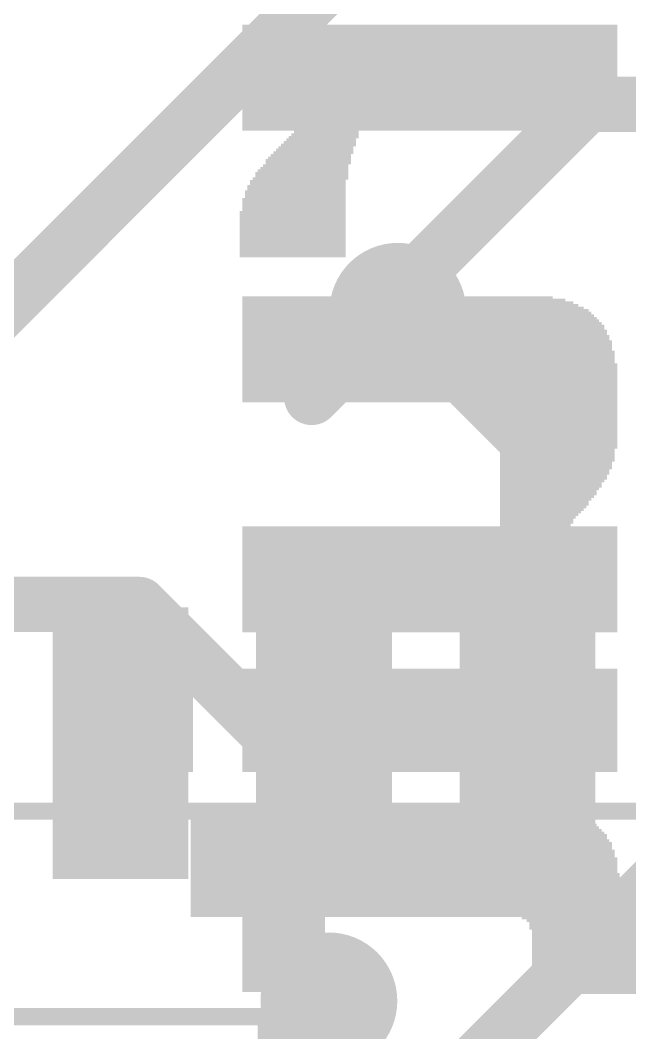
# Model space of a CAD drawing. Extents: x -15.4 to 15.4, y -15.6 to 15.4.
# Drawn here: x 0.01 to 4.5, y -9.63 to -2.17 of the extents above; entities that cross this region are included whole.
import ezdxf

# ---------------------------------------------------------------- set-up
doc = ezdxf.new("R2010")
doc.units = 0
for name, color, linetype in [('1', 12, 'CONTINUOUS'), ('16', 132, 'CONTINUOUS'), ('18', 110, 'CONTINUOUS'), ('20', 53, 'CONTINUOUS'), ('21', 40, 'CONTINUOUS'), ('51', 253, 'CONTINUOUS'), ('52', 253, 'CONTINUOUS')]:
    doc.layers.add(name, color=color, linetype=linetype)

# ---------------------------------------------------------------- blocks, each defined once
blk = doc.blocks.new('RECT')
blk.add_solid([(-0.5, -0.5), (0.5, -0.5), (-0.5, 0.5), (0.5, 0.5)])
blk = doc.blocks.new('ROUNDV')
at = {"const_width": 0.5}
blk.add_lwpolyline([(0, -0.25, 1), (0, 0.25, 1), (0, -0.25)], format="xyb", dxfattribs=at)

msp = doc.modelspace()

# ---------------------------------------------------------------- linework, layer by layer
at = {"layer": '1', "const_width": 0.4064}
for points in [[(-0.75, -4.941), (3.048, -1.143)], [(4.191, -2.794), (2.794, -4.191)], [(7.424, -2.794), (4.191, -2.794)], [(2.794, -4.191), (2.794, -4.318)], [(3.75, -5.274), (2.794, -4.318)], [(3.75, -7.5), (3.75, -5.274)], [(4.064, -9.144), (2.794, -10.414)], [(7.6639, -9.144), (4.064, -9.144)], [(2.286, -9.398), (2.286, -10.287)]]:
    msp.add_lwpolyline(points, dxfattribs=at)
at = {"layer": '1', "const_width": 0.2032}
for points in [[(4.191, -2.6924, 1), (4.191, -2.8956)], [(4.2628, -2.8658, 1), (4.1192, -2.7222)], [(2.8956, -4.191, 1), (2.6924, -4.191)], [(2.7222, -4.1192, 1), (2.8658, -4.2628)], [(2.8658, -4.2462, 1), (2.7222, -4.3898)], [(2.6924, -4.318, 1), (2.8956, -4.318)], [(3.8516, -5.274, 1), (3.6484, -5.274)], [(3.6782, -5.3458, 1), (3.8218, -5.2022)], [(3.6484, -7.5, 1), (3.8516, -7.5)], [(4.064, -9.0424, 1), (4.064, -9.2456)], [(4.1358, -9.2158, 1), (3.9922, -9.0722)], [(2.3876, -9.398, 1), (2.1844, -9.398)]]:
    msp.add_lwpolyline(points, format="xyb", dxfattribs=at)
at = {"layer": '16'}
for points, const_width in [([(0.381, -15.367, 0.4142), (15.24, -0.508)], 0.4064), ([(2.8658, -4.3898, 1), (2.7222, -4.2462)], 0.2032), ([(2.0872, -4.8812, 1), (2.2308, -5.0248)], 0.2032), ([(0.9608, -6.4052, 1), (0.8172, -6.5488)], 0.2032), ([(0.889, -6.5786, 1), (0.889, -6.3754)], 0.2032), ([(2.1336, -7.62, 1), (1.9304, -7.62)], 0.2032), ([(1.9602, -7.6918, 1), (2.1038, -7.5482)], 0.2032), ([(2.1038, -9.0722, 1), (1.9602, -9.2158)], 0.2032), ([(1.9304, -9.144, 1), (2.1336, -9.144)], 0.2032), ([(2.2142, -9.4698, 1), (2.3578, -9.3262)], 0.2032)]:
    msp.add_lwpolyline(points, format="xyb", dxfattribs=dict(at, const_width=const_width))
at = {"layer": '16', "const_width": 0.4064}
for points in [[(2.794, -4.318), (2.159, -4.953)], [(1.8587, -11.3493), (6.858, -6.35)], [(-8.128, -6.477), (0.889, -6.477)], [(0.889, -6.477), (2.032, -7.62)], [(2.032, -7.62), (2.032, -9.144)], [(2.032, -9.144), (2.286, -9.398)]]:
    msp.add_lwpolyline(points, dxfattribs=at)
at = {"layer": '20'}
msp.add_arc((0, 0), 15.24, 270, 0, dxfattribs=at)
at = {"layer": '21', "const_width": 0.127}
for points in [[(-1.776, -9.514), (1.824, -9.514)], [(1.824, -9.514), (1.824, -11.314)]]:
    msp.add_lwpolyline(points, dxfattribs=at)
at = {"layer": '21', "const_width": 0.0635}
for points in [[(1.8558, -9.514, 1), (1.7923, -9.514)], [(1.824, -9.5458, 1), (1.824, -9.4823)]]:
    msp.add_lwpolyline(points, format="xyb", dxfattribs=at)
at = {"layer": '51', "const_width": 0.127}
msp.add_lwpolyline([(8, -8), (-8, -8)], dxfattribs=at)

# ---------------------------------------------------------------- block references
at = {"layer": '1', "xscale": 2, "rotation": 90}
for p in [(0.75, -7.5), (2.25, -7.5), (3.75, -7.5)]:
    msp.add_blockref('RECT', p, dxfattribs=at)
at = {"layer": '18', "xscale": 1.008, "yscale": 1.008}
for p in [(2.794, -4.318), (2.794, -4.318), (2.286, -9.398), (2.286, -9.398)]:
    msp.add_blockref('ROUNDV', p, dxfattribs=at)
at = {"layer": '52', "yscale": 0.0191, "rotation": 270}
for p, xscale in [((1.6574, -2.5972), 0.7811), ((1.6764, -2.5972), 0.7811), ((1.6955, -2.5972), 0.7811), ((1.7145, -2.5972), 0.7811), ((1.7336, -2.5972), 0.7811), ((1.7526, -2.5972), 0.7811), ((1.7717, -2.5972), 0.7811), ((1.7907, -2.5972), 0.7811), ((1.8098, -2.5972), 0.7811), ((1.8288, -2.5972), 0.7811), ((1.8478, -2.5972), 0.7811), ((1.8669, -2.5972), 0.7811), ((1.886, -2.5972), 0.7811), ((1.905, -2.5972), 0.7811), ((1.9241, -2.5972), 0.7811), ((1.9431, -2.5972), 0.7811), ((1.9622, -2.5972), 0.7811), ((1.9812, -2.5972), 0.7811), ((2.0003, -2.5972), 0.7811), ((2.0193, -2.5972), 0.7811), ((2.0383, -3.0639), 1.7145), ((2.0574, -3.0639), 1.7145), ((2.0764, -3.0639), 1.7145), ((2.0955, -3.0639), 1.7145), ((2.1145, -3.0639), 1.7145), ((2.1336, -3.0639), 1.7145), ((2.1526, -3.0639), 1.7145), ((2.1717, -3.0639), 1.7145), ((2.1907, -3.0639), 1.7145), ((2.2098, -3.0639), 1.7145), ((2.2288, -3.0639), 1.7145), ((2.2479, -3.0639), 1.7145), ((2.267, -3.0639), 1.7145), ((2.286, -3.0639), 1.7145), ((2.3051, -3.0639), 1.7145), ((2.3241, -3.0639), 1.7145), ((2.3432, -3.0639), 1.7145), ((2.3622, -3.0639), 1.7145), ((2.3813, -3.0639), 1.7145), ((2.4003, -3.0639), 1.7145), ((2.4194, -2.7781), 1.143), ((2.4384, -2.721), 1.0287), ((2.4575, -2.6829), 0.9525), ((2.4765, -2.6543), 0.8954), ((2.4956, -2.6257), 0.8382), ((2.5146, -2.5972), 0.7811), ((2.5337, -2.5972), 0.7811), ((2.5527, -2.5972), 0.7811), ((2.5718, -2.5972), 0.7811), ((2.5908, -2.5972), 0.7811), ((2.6099, -2.5972), 0.7811), ((2.6289, -2.5972), 0.7811), ((2.648, -2.5972), 0.7811), ((2.667, -2.5972), 0.7811), ((2.6861, -2.5972), 0.7811), ((2.7051, -2.5972), 0.7811), ((2.7242, -2.5972), 0.7811), ((2.7432, -2.5972), 0.7811), ((2.7623, -2.5972), 0.7811), ((2.7813, -2.5972), 0.7811), ((2.8004, -2.5972), 0.7811), ((2.8194, -2.5972), 0.7811), ((2.8384, -2.5972), 0.7811), ((2.8575, -2.5972), 0.7811), ((2.8765, -2.5972), 0.7811), ((2.8956, -2.5972), 0.7811), ((2.9146, -2.5972), 0.7811), ((2.9337, -2.5972), 0.7811), ((2.9527, -2.5972), 0.7811), ((2.9718, -2.5972), 0.7811), ((2.9909, -2.5972), 0.7811), ((3.0099, -2.5972), 0.7811), ((3.029, -2.5972), 0.7811), ((3.048, -2.5972), 0.7811), ((3.0671, -2.5972), 0.7811), ((3.0861, -2.5972), 0.7811), ((3.1052, -2.5972), 0.7811), ((3.1242, -2.5972), 0.7811), ((3.1433, -2.5972), 0.7811), ((3.1623, -2.5972), 0.7811), ((3.1814, -2.5972), 0.7811), ((3.2004, -2.5972), 0.7811), ((3.2195, -2.5972), 0.7811), ((3.2385, -2.5972), 0.7811), ((3.2576, -2.5972), 0.7811), ((3.2766, -2.5972), 0.7811), ((3.2957, -2.5972), 0.7811), ((3.3147, -2.5972), 0.7811), ((3.3338, -2.5972), 0.7811), ((3.3528, -2.5972), 0.7811), ((3.3719, -2.5972), 0.7811), ((3.3909, -2.5972), 0.7811), ((3.41, -2.5972), 0.7811), ((3.429, -2.5972), 0.7811), ((3.4481, -2.5972), 0.7811), ((3.4671, -2.5972), 0.7811), ((3.4862, -2.5972), 0.7811), ((3.5052, -2.5972), 0.7811), ((3.5243, -2.5972), 0.7811), ((3.5433, -2.5972), 0.7811), ((3.5624, -2.5972), 0.7811), ((3.5814, -2.5972), 0.7811), ((3.6005, -2.5972), 0.7811), ((3.6195, -2.5972), 0.7811), ((3.6386, -2.5972), 0.7811), ((3.6576, -2.5972), 0.7811), ((3.6766, -2.5972), 0.7811), ((3.6957, -2.5972), 0.7811), ((3.7147, -2.5972), 0.7811), ((3.7338, -2.5972), 0.7811), ((3.7529, -2.5972), 0.7811), ((3.7719, -2.5972), 0.7811), ((3.791, -2.5972), 0.7811), ((3.81, -2.5972), 0.7811), ((3.8291, -2.5972), 0.7811), ((3.8481, -2.5972), 0.7811), ((3.8672, -2.5972), 0.7811), ((3.8862, -2.5972), 0.7811), ((3.9053, -2.5972), 0.7811), ((3.9243, -2.5972), 0.7811), ((3.9434, -2.5972), 0.7811), ((3.9624, -2.5972), 0.7811), ((3.9815, -2.5972), 0.7811), ((4.0005, -2.5972), 0.7811), ((4.0196, -2.5972), 0.7811), ((4.0386, -2.5972), 0.7811), ((4.0576, -2.5972), 0.7811), ((4.0767, -2.5972), 0.7811), ((4.0957, -2.5972), 0.7811), ((4.1148, -2.5972), 0.7811), ((4.1338, -2.5972), 0.7811), ((4.1529, -2.5972), 0.7811), ((4.1719, -2.5972), 0.7811), ((4.191, -2.5972), 0.7811), ((4.21, -2.5972), 0.7811), ((4.2291, -2.5972), 0.7811), ((4.2481, -2.5972), 0.7811), ((4.2672, -2.5972), 0.7811), ((4.2862, -2.5972), 0.7811), ((4.3053, -2.5972), 0.7811), ((4.3243, -2.5972), 0.7811), ((4.3434, -2.5972), 0.7811), ((4.3624, -2.5972), 0.7811), ((4.3815, -2.5972), 0.7811), ((4.4005, -2.5972), 0.7811), ((1.9812, -3.483), 0.8763), ((2.0003, -3.4735), 0.8954), ((2.0193, -3.4639), 0.9144), ((1.905, -3.5211), 0.8001), ((1.9241, -3.5116), 0.8192), ((1.9431, -3.502), 0.8382), ((1.9622, -3.4925), 0.8573), ((1.8288, -3.5592), 0.7239), ((1.8478, -3.5497), 0.7429), ((1.8669, -3.5401), 0.762), ((1.886, -3.5306), 0.7811), ((1.7717, -3.5973), 0.6477), ((1.7907, -3.5878), 0.6668), ((1.8098, -3.5782), 0.6858), ((1.7145, -3.6354), 0.5715), ((1.7336, -3.6259), 0.5906), ((1.7526, -3.6068), 0.6287), ((1.6764, -3.6735), 0.4953), ((1.6955, -3.6544), 0.5334), ((1.6574, -3.7021), 0.4382), ((1.6383, -3.7497), 0.3429), ((1.6574, -4.5974), 0.7811), ((1.6764, -4.5974), 0.7811), ((1.6955, -4.5974), 0.7811), ((1.7145, -4.5974), 0.7811), ((1.7336, -4.5974), 0.7811), ((1.7526, -4.5974), 0.7811), ((1.7717, -4.5974), 0.7811), ((1.7907, -4.5974), 0.7811), ((1.8098, -4.5974), 0.7811), ((1.8288, -4.5974), 0.7811), ((1.8478, -4.5974), 0.7811), ((1.8669, -4.5974), 0.7811), ((1.886, -4.5974), 0.7811), ((1.905, -4.5974), 0.7811), ((1.9241, -4.5974), 0.7811), ((1.9431, -4.5974), 0.7811), ((1.9622, -4.5974), 0.7811), ((1.9812, -4.5974), 0.7811), ((2.0003, -4.5974), 0.7811), ((2.0193, -4.5974), 0.7811), ((2.0383, -4.5974), 0.7811), ((2.0574, -4.5974), 0.7811), ((2.0764, -4.5974), 0.7811), ((2.0955, -4.5974), 0.7811), ((2.1145, -4.5974), 0.7811), ((2.1336, -4.5974), 0.7811), ((2.1526, -4.5974), 0.7811), ((2.1717, -4.5974), 0.7811), ((2.1907, -4.5974), 0.7811), ((2.2098, -4.5974), 0.7811), ((2.2288, -4.5974), 0.7811), ((2.2479, -4.5974), 0.7811), ((2.267, -4.5974), 0.7811), ((2.286, -4.5974), 0.7811), ((2.3051, -4.5974), 0.7811), ((2.3241, -4.5974), 0.7811), ((2.3432, -4.5974), 0.7811), ((2.3622, -4.5974), 0.7811), ((2.3813, -4.5974), 0.7811), ((2.4003, -4.5974), 0.7811), ((2.4194, -4.5974), 0.7811), ((2.4384, -4.5974), 0.7811), ((2.4575, -4.5974), 0.7811), ((2.4765, -4.5974), 0.7811), ((2.4956, -4.5974), 0.7811), ((2.5146, -4.5974), 0.7811), ((2.5337, -4.5974), 0.7811), ((2.5527, -4.5974), 0.7811), ((2.5718, -4.5974), 0.7811), ((2.5908, -4.5974), 0.7811), ((2.6099, -4.5974), 0.7811), ((2.6289, -4.5974), 0.7811), ((2.648, -4.5974), 0.7811), ((2.667, -4.5974), 0.7811), ((2.6861, -4.5974), 0.7811), ((2.7051, -4.5974), 0.7811), ((2.7242, -4.5974), 0.7811), ((2.7432, -4.5974), 0.7811), ((2.7623, -4.5974), 0.7811), ((2.7813, -4.5974), 0.7811), ((2.8004, -4.5974), 0.7811), ((2.8194, -4.5974), 0.7811), ((2.8384, -4.5974), 0.7811), ((2.8575, -4.5974), 0.7811), ((2.8765, -4.5974), 0.7811), ((2.8956, -4.5974), 0.7811), ((2.9146, -4.5974), 0.7811), ((2.9337, -4.5974), 0.7811), ((2.9527, -4.5974), 0.7811), ((2.9718, -4.5974), 0.7811), ((2.9909, -4.5974), 0.7811), ((3.0099, -4.5974), 0.7811), ((3.029, -4.5974), 0.7811), ((3.048, -4.5974), 0.7811), ((3.0671, -4.5974), 0.7811), ((3.0861, -4.5974), 0.7811), ((3.1052, -4.5974), 0.7811), ((3.1242, -4.5974), 0.7811), ((3.1433, -4.5974), 0.7811), ((3.1623, -4.5974), 0.7811), ((3.1814, -4.5974), 0.7811), ((3.2004, -4.5974), 0.7811), ((3.2195, -4.5974), 0.7811), ((3.2385, -4.5974), 0.7811), ((3.2576, -4.5974), 0.7811), ((3.2766, -4.5974), 0.7811), ((3.2957, -4.5974), 0.7811), ((3.3147, -4.5974), 0.7811), ((3.3338, -4.5974), 0.7811), ((3.3528, -4.5974), 0.7811), ((3.3719, -4.5974), 0.7811), ((3.3909, -4.5974), 0.7811), ((3.41, -4.5974), 0.7811), ((3.429, -4.5974), 0.7811), ((3.4481, -4.5974), 0.7811), ((3.4671, -4.5974), 0.7811), ((3.4862, -4.5974), 0.7811), ((3.5052, -4.5974), 0.7811), ((3.5243, -4.5974), 0.7811), ((3.5433, -4.5974), 0.7811), ((3.5624, -4.5974), 0.7811), ((3.5814, -4.5974), 0.7811), ((3.6005, -4.5974), 0.7811), ((3.6195, -4.5974), 0.7811), ((3.6386, -4.6069), 0.8001), ((3.6576, -4.6069), 0.8001), ((3.6766, -4.6069), 0.8001), ((3.6957, -4.6165), 0.8192), ((3.7147, -4.626), 0.8382), ((3.7338, -4.6355), 0.8573), ((3.7529, -4.6546), 0.8954), ((3.7719, -4.6927), 0.9716), ((3.791, -5.4451), 2.4765), ((3.81, -5.4451), 2.4765), ((3.8291, -5.4451), 2.4765), ((3.8481, -5.4451), 2.4765), ((3.8672, -5.4451), 2.4765), ((3.8862, -5.4451), 2.4765), ((3.9053, -5.4451), 2.4765), ((3.9243, -5.4451), 2.4765), ((3.9434, -5.4546), 2.4575), ((3.9624, -5.4546), 2.4575), ((3.9815, -5.4546), 2.4575), ((4.0005, -5.4546), 2.4575), ((4.0196, -5.4546), 2.4575), ((4.0386, -5.4642), 2.4384), ((4.0576, -5.4642), 2.4384), ((4.0767, -5.0641), 1.6383), ((4.0957, -5.0546), 1.5812), ((4.1148, -5.0451), 1.5621), ((4.1338, -5.0451), 1.524), ((4.1529, -5.0356), 1.505), ((4.1719, -5.0356), 1.4668), ((4.191, -5.026), 1.4478), ((4.21, -5.0165), 1.3907), ((4.2291, -5.0165), 1.3526), ((4.2481, -5.0165), 1.3145), ((4.2672, -5.007), 1.2573), ((4.2862, -5.007), 1.2192), ((4.3053, -4.9975), 1.1621), ((4.3243, -5.007), 1.1049), ((4.3434, -5.007), 1.0287), ((4.3624, -5.007), 0.9525), ((4.3815, -5.0165), 0.8192), ((4.4005, -5.0165), 0.6287), ((3.7719, -6.1119), 1.143), ((3.7529, -6.169), 1.0287), ((3.7338, -6.1976), 0.9716), ((3.7147, -6.2262), 0.9144), ((3.6766, -6.2738), 0.8192), ((3.6957, -6.2548), 0.8573), ((1.6574, -6.2929), 0.7811), ((1.6764, -6.2929), 0.7811), ((1.6955, -6.2929), 0.7811), ((1.7145, -6.2929), 0.7811), ((1.7336, -6.2929), 0.7811), ((1.7526, -6.2929), 0.7811), ((1.7717, -6.2929), 0.7811), ((1.7907, -6.2929), 0.7811), ((1.8098, -6.2929), 0.7811), ((1.8288, -6.2929), 0.7811), ((1.8478, -6.2929), 0.7811), ((1.8669, -6.2929), 0.7811), ((1.886, -6.2929), 0.7811), ((1.905, -6.2929), 0.7811), ((1.9241, -6.2929), 0.7811), ((1.9431, -6.2929), 0.7811), ((1.9622, -6.2929), 0.7811), ((1.9812, -6.2929), 0.7811), ((2.0003, -6.2929), 0.7811), ((2.0193, -6.2929), 0.7811), ((2.0383, -6.2929), 0.7811), ((2.0574, -6.2929), 0.7811), ((2.0764, -6.2929), 0.7811), ((2.0955, -6.2929), 0.7811), ((2.1145, -6.2929), 0.7811), ((2.1336, -6.2929), 0.7811), ((2.1526, -6.2929), 0.7811), ((2.1717, -6.2929), 0.7811), ((2.1907, -6.2929), 0.7811), ((2.2098, -6.2929), 0.7811), ((2.2288, -6.2929), 0.7811), ((2.2479, -6.2929), 0.7811), ((2.267, -6.2929), 0.7811), ((2.286, -6.2929), 0.7811), ((2.3051, -6.2929), 0.7811), ((2.3241, -6.2929), 0.7811), ((2.3432, -6.2929), 0.7811), ((2.3622, -6.2929), 0.7811), ((2.3813, -6.2929), 0.7811), ((2.4003, -6.2929), 0.7811), ((2.4194, -6.2929), 0.7811), ((2.4384, -6.2929), 0.7811), ((2.4575, -6.2929), 0.7811), ((2.4765, -6.2929), 0.7811), ((2.4956, -6.2929), 0.7811), ((2.5146, -6.2929), 0.7811), ((2.5337, -6.2929), 0.7811), ((2.5527, -6.2929), 0.7811), ((2.5718, -6.2929), 0.7811), ((2.5908, -6.2929), 0.7811), ((2.6099, -6.2929), 0.7811), ((2.6289, -6.2929), 0.7811), ((2.648, -6.2929), 0.7811), ((2.667, -6.2929), 0.7811), ((2.6861, -6.2929), 0.7811), ((2.7051, -6.2929), 0.7811), ((2.7242, -6.2929), 0.7811), ((2.7432, -6.2929), 0.7811), ((2.7623, -6.2929), 0.7811), ((2.7813, -6.2929), 0.7811), ((2.8004, -6.2929), 0.7811), ((2.8194, -6.2929), 0.7811), ((2.8384, -6.2929), 0.7811), ((2.8575, -6.2929), 0.7811), ((2.8765, -6.2929), 0.7811), ((2.8956, -6.2929), 0.7811), ((2.9146, -6.2929), 0.7811), ((2.9337, -6.2929), 0.7811), ((2.9527, -6.2929), 0.7811), ((2.9718, -6.2929), 0.7811), ((2.9909, -6.2929), 0.7811), ((3.0099, -6.2929), 0.7811), ((3.029, -6.2929), 0.7811), ((3.048, -6.2929), 0.7811), ((3.0671, -6.2929), 0.7811), ((3.0861, -6.2929), 0.7811), ((3.1052, -6.2929), 0.7811), ((3.1242, -6.2929), 0.7811), ((3.1433, -6.2929), 0.7811), ((3.1623, -6.2929), 0.7811), ((3.1814, -6.2929), 0.7811), ((3.2004, -6.2929), 0.7811), ((3.2195, -6.2929), 0.7811), ((3.2385, -6.2929), 0.7811), ((3.2576, -6.2929), 0.7811), ((3.2766, -6.2929), 0.7811), ((3.2957, -6.2929), 0.7811), ((3.3147, -6.2929), 0.7811), ((3.3338, -6.2929), 0.7811), ((3.3528, -6.2929), 0.7811), ((3.3719, -6.2929), 0.7811), ((3.3909, -6.2929), 0.7811), ((3.41, -6.2929), 0.7811), ((3.429, -6.2929), 0.7811), ((3.4481, -6.2929), 0.7811), ((3.4671, -6.2929), 0.7811), ((3.4862, -6.2929), 0.7811), ((3.5052, -6.2929), 0.7811), ((3.5243, -6.2929), 0.7811), ((3.5433, -6.2929), 0.7811), ((3.5624, -6.2929), 0.7811), ((3.5814, -6.2929), 0.7811), ((3.6005, -6.2929), 0.7811), ((3.6195, -6.2929), 0.7811), ((3.6386, -6.2929), 0.7811), ((3.6576, -6.2929), 0.7811), ((4.0767, -6.2929), 0.7811), ((4.0957, -6.2929), 0.7811), ((4.1148, -6.2929), 0.7811), ((4.1338, -6.2929), 0.7811), ((4.1529, -6.2929), 0.7811), ((4.1719, -6.2929), 0.7811), ((4.191, -6.2929), 0.7811), ((4.21, -6.2929), 0.7811), ((4.2291, -6.2929), 0.7811), ((4.2481, -6.2929), 0.7811), ((4.2672, -6.2929), 0.7811), ((4.2862, -6.2929), 0.7811), ((4.3053, -6.2929), 0.7811), ((4.3243, -6.2929), 0.7811), ((4.3434, -6.2929), 0.7811), ((4.3624, -6.2929), 0.7811), ((4.3815, -6.2929), 0.7811), ((4.4005, -6.2929), 0.7811), ((0.7239, -7.3311), 0.762), ((0.7429, -7.3311), 0.762), ((0.762, -7.3311), 0.762), ((0.7811, -7.3311), 0.762), ((0.8001, -7.3311), 0.762), ((0.8192, -7.3311), 0.762), ((0.8382, -7.3311), 0.762), ((0.8573, -7.3311), 0.762), ((0.8763, -7.3311), 0.762), ((0.8954, -7.3311), 0.762), ((0.9144, -7.3311), 0.762), ((0.9335, -7.3311), 0.762), ((0.9525, -7.3311), 0.762), ((0.9716, -7.3311), 0.762), ((0.9906, -7.3311), 0.762), ((1.0097, -7.3311), 0.762), ((1.0287, -7.3311), 0.762), ((1.0477, -7.3311), 0.762), ((1.0668, -7.3311), 0.762), ((1.0858, -7.3311), 0.762), ((1.1049, -7.3311), 0.762), ((1.124, -7.3311), 0.762), ((1.143, -7.3311), 0.762), ((1.1621, -7.3311), 0.762), ((1.1811, -7.3311), 0.762), ((1.2002, -7.3311), 0.762), ((1.2192, -7.3311), 0.762), ((1.2383, -7.3311), 0.762), ((1.2573, -7.3311), 0.762), ((1.2764, -7.3311), 0.762), ((1.6574, -7.3311), 0.762), ((1.6764, -7.3311), 0.762), ((1.6955, -7.3311), 0.762), ((1.7145, -7.3311), 0.762), ((1.7336, -7.3311), 0.762), ((1.7526, -7.3311), 0.762), ((1.7717, -7.3311), 0.762), ((1.7907, -7.3311), 0.762), ((1.8098, -7.3311), 0.762), ((1.8288, -7.3311), 0.762), ((1.8478, -7.3311), 0.762), ((1.8669, -7.3311), 0.762), ((1.886, -7.3311), 0.762), ((1.905, -7.3311), 0.762), ((1.9241, -7.3311), 0.762), ((1.9431, -7.3311), 0.762), ((1.9622, -7.3311), 0.762), ((1.9812, -7.3311), 0.762), ((2.0003, -7.3311), 0.762), ((2.0193, -7.3311), 0.762), ((2.0383, -7.3311), 0.762), ((2.0574, -7.3311), 0.762), ((2.0764, -7.3311), 0.762), ((2.0955, -7.3311), 0.762), ((2.1145, -7.3311), 0.762), ((2.1336, -7.3311), 0.762), ((2.1526, -7.3311), 0.762), ((2.1717, -7.3311), 0.762), ((2.1907, -7.3311), 0.762), ((2.2098, -7.3311), 0.762), ((2.2288, -7.3311), 0.762), ((2.2479, -7.3311), 0.762), ((2.267, -7.3311), 0.762), ((2.286, -7.3311), 0.762), ((2.3051, -7.3311), 0.762), ((2.3241, -7.3311), 0.762), ((2.3432, -7.3311), 0.762), ((2.3622, -7.3311), 0.762), ((2.3813, -7.3311), 0.762), ((2.4003, -7.3311), 0.762), ((2.4194, -7.3311), 0.762), ((2.4384, -7.3311), 0.762), ((2.4575, -7.3311), 0.762), ((2.4765, -7.3311), 0.762), ((2.4956, -7.3311), 0.762), ((2.5146, -7.3311), 0.762), ((2.5337, -7.3311), 0.762), ((2.5527, -7.3311), 0.762), ((2.5718, -7.3311), 0.762), ((2.5908, -7.3311), 0.762), ((2.6099, -7.3311), 0.762), ((2.6289, -7.3311), 0.762), ((2.648, -7.3311), 0.762), ((2.667, -7.3311), 0.762), ((2.6861, -7.3311), 0.762), ((2.7051, -7.3311), 0.762), ((2.7242, -7.3311), 0.762), ((2.7432, -7.3311), 0.762), ((2.7623, -7.3311), 0.762), ((2.7813, -7.3311), 0.762), ((2.8004, -7.3311), 0.762), ((2.8194, -7.3311), 0.762), ((2.8384, -7.3311), 0.762), ((2.8575, -7.3311), 0.762), ((2.8765, -7.3311), 0.762), ((2.8956, -7.3311), 0.762), ((2.9146, -7.3311), 0.762), ((2.9337, -7.3311), 0.762), ((2.9527, -7.3311), 0.762), ((2.9718, -7.3311), 0.762), ((2.9909, -7.3311), 0.762), ((3.0099, -7.3311), 0.762), ((3.029, -7.3311), 0.762), ((3.048, -7.3311), 0.762), ((3.0671, -7.3311), 0.762), ((3.0861, -7.3311), 0.762), ((3.1052, -7.3311), 0.762), ((3.1242, -7.3311), 0.762), ((3.1433, -7.3311), 0.762), ((3.1623, -7.3311), 0.762), ((3.1814, -7.3311), 0.762), ((3.2004, -7.3311), 0.762), ((3.2195, -7.3311), 0.762), ((3.2385, -7.3311), 0.762), ((3.2576, -7.3311), 0.762), ((3.2766, -7.3311), 0.762), ((3.2957, -7.3311), 0.762), ((3.3147, -7.3311), 0.762), ((3.3338, -7.3311), 0.762), ((3.3528, -7.3311), 0.762), ((3.3719, -7.3311), 0.762), ((3.3909, -7.3311), 0.762), ((3.41, -7.3311), 0.762), ((3.429, -7.3311), 0.762), ((3.4481, -7.3311), 0.762), ((3.4671, -7.3311), 0.762), ((3.4862, -7.3311), 0.762), ((3.5052, -7.3311), 0.762), ((3.5243, -7.3311), 0.762), ((3.5433, -7.3311), 0.762), ((3.5624, -7.3311), 0.762), ((3.5814, -7.3311), 0.762), ((3.6005, -7.3311), 0.762), ((3.6195, -7.3311), 0.762), ((3.6386, -7.3311), 0.762), ((3.6576, -7.3311), 0.762), ((3.6766, -7.3311), 0.762), ((3.6957, -7.3311), 0.762), ((3.7147, -7.3311), 0.762), ((3.7338, -7.3311), 0.762), ((3.7529, -7.3311), 0.762), ((3.7719, -7.3311), 0.762), ((3.791, -7.3311), 0.762), ((3.81, -7.3311), 0.762), ((3.8291, -7.3311), 0.762), ((3.8481, -7.3311), 0.762), ((3.8672, -7.3311), 0.762), ((3.8862, -7.3311), 0.762), ((3.9053, -7.3311), 0.762), ((3.9243, -7.3311), 0.762), ((3.9434, -7.3311), 0.762), ((3.9624, -7.3311), 0.762), ((3.9815, -7.3311), 0.762), ((4.0005, -7.3311), 0.762), ((4.0196, -7.3311), 0.762), ((4.0386, -7.3311), 0.762), ((4.0576, -7.3311), 0.762), ((4.0767, -7.3311), 0.762), ((4.0957, -7.3311), 0.762), ((4.1148, -7.3311), 0.762), ((4.1338, -7.3311), 0.762), ((4.1529, -7.3311), 0.762), ((4.1719, -7.3311), 0.762), ((4.191, -7.3311), 0.762), ((4.21, -7.3311), 0.762), ((4.2291, -7.3311), 0.762), ((4.2481, -7.3311), 0.762), ((4.2672, -7.3311), 0.762), ((4.2862, -7.3311), 0.762), ((4.3053, -7.3311), 0.762), ((4.3243, -7.3311), 0.762), ((4.3434, -7.3311), 0.762), ((4.3624, -7.3311), 0.762), ((4.3815, -7.3311), 0.762), ((4.4005, -7.3311), 0.762), ((1.2764, -8.3884), 0.7811), ((1.2954, -8.3884), 0.7811), ((1.3145, -8.3884), 0.7811), ((1.3335, -8.3884), 0.7811), ((1.3526, -8.3884), 0.7811), ((1.3716, -8.3884), 0.7811), ((1.3907, -8.3884), 0.7811), ((1.4097, -8.3884), 0.7811), ((1.4287, -8.3884), 0.7811), ((1.4478, -8.3884), 0.7811), ((1.4668, -8.3884), 0.7811), ((1.4859, -8.3884), 0.7811), ((1.505, -8.3884), 0.7811), ((1.524, -8.3884), 0.7811), ((1.5431, -8.3884), 0.7811), ((1.5621, -8.3884), 0.7811), ((1.5812, -8.3884), 0.7811), ((1.6002, -8.3884), 0.7811), ((1.6193, -8.3884), 0.7811), ((1.6383, -8.3884), 0.7811), ((1.6574, -8.6646), 1.3335), ((1.6764, -8.6646), 1.3335), ((1.6955, -8.6646), 1.3335), ((1.7145, -8.6646), 1.3335), ((1.7336, -8.6646), 1.3335), ((1.7526, -8.6646), 1.3335), ((1.7717, -8.6646), 1.3335), ((1.7907, -8.6646), 1.3335), ((1.8098, -8.6646), 1.3335), ((1.8288, -8.6646), 1.3335), ((1.8478, -8.6646), 1.3335), ((1.8669, -8.6646), 1.3335), ((1.886, -8.6646), 1.3335), ((1.905, -8.6646), 1.3335), ((1.9241, -8.6646), 1.3335), ((1.9431, -8.6646), 1.3335), ((1.9622, -8.6646), 1.3335), ((1.9812, -8.6646), 1.3335), ((2.0003, -8.6646), 1.3335), ((2.0193, -8.6646), 1.3335), ((2.0383, -8.6646), 1.3335), ((2.0574, -8.6646), 1.3335), ((2.0764, -8.6646), 1.3335), ((2.0955, -8.6646), 1.3335), ((2.1145, -8.6646), 1.3335), ((2.1336, -8.6646), 1.3335), ((2.1526, -8.6646), 1.3335), ((2.1717, -8.6646), 1.3335), ((2.1907, -8.6646), 1.3335), ((2.2098, -8.6646), 1.3335), ((2.2288, -8.6646), 1.3335), ((2.2479, -8.6646), 1.3335), ((2.267, -8.3884), 0.7811), ((2.286, -8.3884), 0.7811), ((2.3051, -8.3884), 0.7811), ((2.3241, -8.3884), 0.7811), ((2.3432, -8.3884), 0.7811), ((2.3622, -8.3884), 0.7811), ((2.3813, -8.3884), 0.7811), ((2.4003, -8.3884), 0.7811), ((2.4194, -8.3884), 0.7811), ((2.4384, -8.3884), 0.7811), ((2.4575, -8.3884), 0.7811), ((2.4765, -8.3884), 0.7811), ((2.4956, -8.3884), 0.7811), ((2.5146, -8.3884), 0.7811), ((2.5337, -8.3884), 0.7811), ((2.5527, -8.3884), 0.7811), ((2.5718, -8.3884), 0.7811), ((2.5908, -8.3884), 0.7811), ((2.6099, -8.3884), 0.7811), ((2.6289, -8.3884), 0.7811), ((2.648, -8.3884), 0.7811), ((2.667, -8.3884), 0.7811), ((2.6861, -8.3884), 0.7811), ((2.7051, -8.3884), 0.7811), ((2.7242, -8.3884), 0.7811), ((2.7432, -8.3884), 0.7811), ((2.7623, -8.3884), 0.7811), ((2.7813, -8.3884), 0.7811), ((2.8004, -8.3884), 0.7811), ((2.8194, -8.3884), 0.7811), ((2.8384, -8.3884), 0.7811), ((2.8575, -8.3884), 0.7811), ((2.8765, -8.3884), 0.7811), ((2.8956, -8.3884), 0.7811), ((2.9146, -8.3884), 0.7811), ((2.9337, -8.3884), 0.7811), ((2.9527, -8.3884), 0.7811), ((2.9718, -8.3884), 0.7811), ((2.9909, -8.3884), 0.7811), ((3.0099, -8.3884), 0.7811), ((3.029, -8.3884), 0.7811), ((3.048, -8.3884), 0.7811), ((3.0671, -8.3884), 0.7811), ((3.0861, -8.3884), 0.7811), ((3.1052, -8.3884), 0.7811), ((3.1242, -8.3884), 0.7811), ((3.1433, -8.3884), 0.7811), ((3.1623, -8.3884), 0.7811), ((3.1814, -8.3884), 0.7811), ((3.2004, -8.3884), 0.7811), ((3.2195, -8.3884), 0.7811), ((3.2385, -8.3884), 0.7811), ((3.2576, -8.3884), 0.7811), ((3.2766, -8.3884), 0.7811), ((3.2957, -8.3884), 0.7811), ((3.3147, -8.3884), 0.7811), ((3.3338, -8.3884), 0.7811), ((3.3528, -8.3884), 0.7811), ((3.3719, -8.3884), 0.7811), ((3.3909, -8.3884), 0.7811), ((3.41, -8.3884), 0.7811), ((3.429, -8.3884), 0.7811), ((3.4481, -8.3884), 0.7811), ((3.4671, -8.3884), 0.7811), ((3.4862, -8.3884), 0.7811), ((3.5052, -8.3884), 0.7811), ((3.5243, -8.3884), 0.7811), ((3.5433, -8.3884), 0.7811), ((3.5624, -8.3884), 0.7811), ((3.5814, -8.3884), 0.7811), ((3.6005, -8.3884), 0.7811), ((3.6195, -8.3884), 0.7811), ((3.6386, -8.3884), 0.7811), ((3.6576, -8.3884), 0.7811), ((3.6766, -8.3884), 0.7811), ((3.6957, -8.3884), 0.7811), ((3.7147, -8.3979), 0.8001), ((3.7338, -8.3979), 0.8001), ((3.7529, -8.4074), 0.8192), ((3.7719, -8.436), 0.8763), ((3.791, -8.6646), 1.3335), ((3.81, -8.6646), 1.3335), ((3.8291, -8.6646), 1.3335), ((3.8481, -8.6646), 1.3335), ((3.8672, -8.6646), 1.3335), ((3.8862, -8.6646), 1.3335), ((3.9053, -8.6646), 1.3335), ((3.9243, -8.6646), 1.3335), ((3.9434, -8.6646), 1.3335), ((3.9624, -8.6646), 1.3335), ((3.9815, -8.6646), 1.3335), ((4.0005, -8.6646), 1.3335), ((4.0196, -8.6646), 1.3335), ((4.0386, -8.6646), 1.3335), ((4.0576, -8.6741), 1.3145), ((4.0767, -8.6741), 1.3145), ((4.0957, -8.6741), 1.3145), ((4.1148, -8.6741), 1.3145), ((4.1338, -8.6836), 1.2954), ((4.1529, -8.6836), 1.2954), ((4.1719, -8.6836), 1.2954), ((4.191, -8.6932), 1.2764), ((4.21, -8.6932), 1.2764), ((4.2291, -8.7027), 1.2573), ((4.2481, -8.7122), 1.2383), ((4.2672, -8.7217), 1.2192), ((4.2862, -8.7313), 1.2002), ((4.3053, -8.7408), 1.1811), ((4.3243, -8.7408), 1.143), ((4.3434, -8.7313), 1.0477), ((4.3624, -8.7027), 0.9525), ((4.3815, -8.6836), 0.8001), ((4.4005, -8.6646), 0.6477), ((4.4196, -8.636), 0.3619)]:
    msp.add_blockref('RECT', p, dxfattribs=dict(at, xscale=xscale))

doc.saveas('drawing.dxf')
